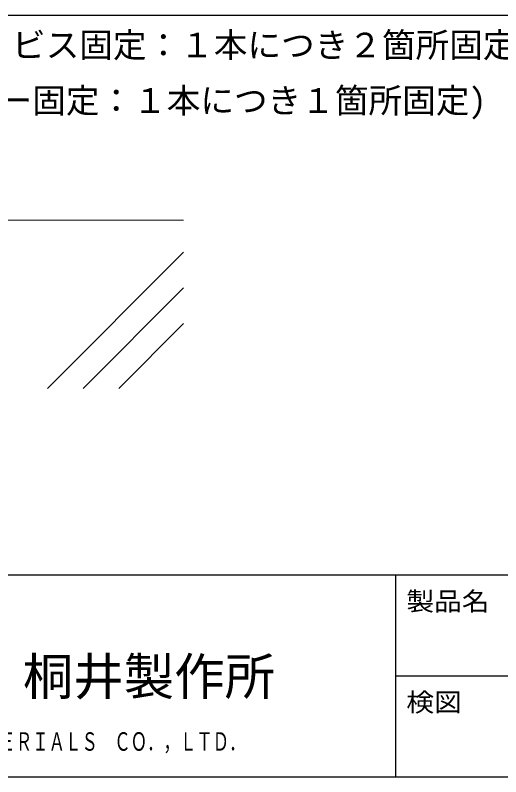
# Model space of a CAD drawing. Units: millimetres, scale not verified. Extents: x -1034 to 1028, y -730 to 707.
# Drawn here: x -180.1 to 108.6, y -718.1 to -265.4 of the extents above; entities that cross this region are included whole.
import ezdxf
from ezdxf.enums import TextEntityAlignment as Align

# ---------------------------------------------------------------- set-up
doc = ezdxf.new("R2010")
doc.units = ezdxf.units.MM
doc.header["$LTSCALE"] = 5
doc.layers.add('0-1_中線', color=7, linetype='Continuous', lineweight=18)
for name, color, linetype in [('0-6_文字', 7, 'Continuous'), ('F-1_中線', 7, 'Continuous'), ('F-6_文字', 7, 'Continuous')]:
    doc.layers.add(name, color=color, linetype=linetype)
doc.styles.add('ＭＳ ゴシック', font='')
doc.styles.get('ＭＳ ゴシック').set_extended_font_data('MS Gothic')

msp = doc.modelspace()

# ---------------------------------------------------------------- linework, layer by layer
at = {"layer": '0-1_中線'}
for p, q in [((-680.012, -387.237), (-80.012, -387.237)), ((-80.012, -406.324), (-160.925, -487.237)), ((-80.012, -427.538), (-139.712, -487.237)), ((-80.012, -448.751), (-118.498, -487.237))]:
    msp.add_line(p, q, dxfattribs=at)
at = {"layer": '0-6_文字'}
msp.add_line((-272.552, -265.441), (158.985, -265.441), dxfattribs=at)
at = {"layer": 'F-1_中線'}
for p, q in [((-1034.05, -598.061), (1028.45, -598.061)), ((45.95, -598.061), (45.95, -718.061)), ((45.95, -658.061), (1028.45, -658.061)), ((-1034.05, -718.061), (1028.45, -718.061))]:
    msp.add_line(p, q, dxfattribs=at)

# ---------------------------------------------------------------- texts
at = {"layer": '0-6_文字', "style": 'ＭＳ ゴシック'}
for s, p in [('(ピン・ビス固定：１本につき２箇所固定)', (-251.978, -294.896)), ('(アンカー固定：１本につき１箇所固定)', (-259.978, -327.865))]:
    msp.add_text(s, height=14.66, dxfattribs=at).set_placement(p, align=Align.BOTTOM_LEFT)
at = {"layer": 'F-6_文字', "style": 'ＭＳ ゴシック'}
for s, width, p in [('製品名', 1.1, (52.422, -622.567)), ('検図', 1.1, (52.422, -682.567)), ('ＫＩＲＩＩ\u3000ＣＯＮＳＴＲＵＣＴＩＯＮ\u3000ＭＡＴＥＲＩＡＬＳ\u3000ＣＯ．，ＬＴＤ．', 0.65, (-404.05, -705.896))]:
    msp.add_text(s, height=11, dxfattribs=dict(at, width=width)).set_placement(p, align=Align.BOTTOM_LEFT)
msp.add_text('桐井製作所', height=21.99, dxfattribs=at).set_placement((-175.581, -676.012), align=Align.BOTTOM_LEFT)

doc.saveas('drawing.dxf')
